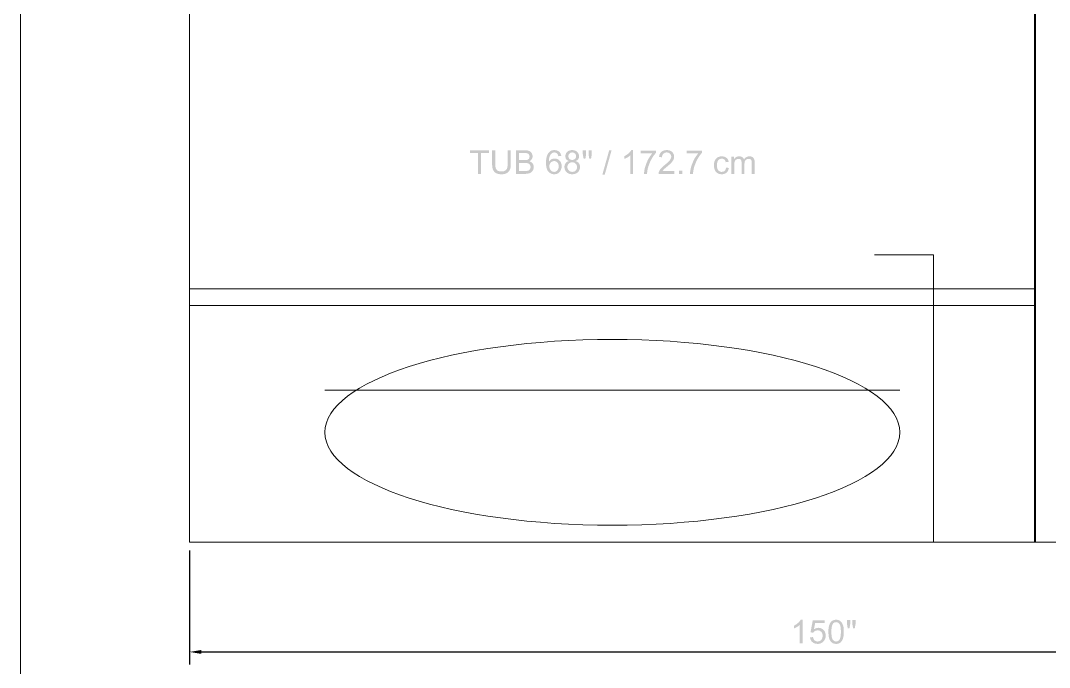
# Model space of a CAD drawing. Header units: inches. Extents: x 0 to 700, y 0 to 895.
# Drawn here: x 300 to 421.7, y 315.2 to 391.7 of the extents above; entities that cross this region are included whole.
import ezdxf

# ---------------------------------------------------------------- set-up
doc = ezdxf.new("R2010")
doc.units = ezdxf.units.IN
doc.header["$MEASUREMENT"] = 0
for name, color, linetype, lineweight in [('A-ANNO-TEXT', 7, 'Continuous', 13), ('A-DIMS-IMP', 7, 'Continuous', 13), ('A-ELEV-LINE', 7, 'Continuous', 13), ('A-FIXT-PLMB', 7, 'Continuous', 18), ('A-WALL-NEW', 7, 'Continuous', 40)]:
    doc.layers.add(name, color=color, linetype=linetype, lineweight=lineweight)

msp = doc.modelspace()

# ---------------------------------------------------------------- hatches: boundary and pattern name
at = {"layer": 'A-ANNO-TEXT'}
h = msp.add_hatch(color=7, dxfattribs=at)
h.paths.add_polyline_path([(355.39, 376.07), (354.46, 376.07), (354.46, 373.6), (354.09, 373.6), (354.09, 376.07), (353.17, 376.07), (353.17, 376.4), (355.39, 376.4), (355.39, 376.07)])
h.paths.add_polyline_path([(357.98, 374.78), (357.98, 374.67), (357.98, 374.57), (357.97, 374.47), (357.96, 374.38), (357.94, 374.29), (357.92, 374.2), (357.88, 374.1), (357.83, 374), (357.81, 373.96), (357.77, 373.91), (357.74, 373.87), (357.7, 373.83), (357.66, 373.79), (357.61, 373.75), (357.56, 373.71), (357.5, 373.68), (357.44, 373.65), (357.38, 373.62), (357.31, 373.6), (357.23, 373.58), (357.15, 373.57), (357.07, 373.56), (356.98, 373.55), (356.89, 373.55), (356.8, 373.55), (356.71, 373.56), (356.63, 373.57), (356.55, 373.58), (356.48, 373.6), (356.41, 373.62), (356.34, 373.64), (356.28, 373.67), (356.23, 373.7), (356.18, 373.73), (356.13, 373.76), (356.08, 373.8), (356.04, 373.84), (356.01, 373.88), (355.98, 373.92), (355.95, 373.96), (355.9, 374.05), (355.86, 374.15), (355.83, 374.24), (355.81, 374.34), (355.8, 374.44), (355.79, 374.55), (355.78, 374.66), (355.78, 374.78), (355.78, 376.4), (356.15, 376.4), (356.15, 374.79), (356.15, 374.66), (356.16, 374.55), (356.17, 374.45), (356.19, 374.35), (356.21, 374.26), (356.25, 374.18), (356.31, 374.1), (356.38, 374.03), (356.42, 373.99), (356.47, 373.97), (356.52, 373.94), (356.58, 373.92), (356.64, 373.91), (356.71, 373.9), (356.78, 373.89), (356.86, 373.89), (356.94, 373.89), (357.01, 373.89), (357.08, 373.9), (357.14, 373.91), (357.2, 373.93), (357.26, 373.95), (357.3, 373.97), (357.35, 374), (357.39, 374.03), (357.42, 374.06), (357.45, 374.09), (357.48, 374.13), (357.51, 374.17), (357.53, 374.21), (357.55, 374.25), (357.56, 374.3), (357.58, 374.4), (357.6, 374.52), (357.61, 374.64), (357.61, 374.79), (357.61, 376.4), (357.98, 376.4), (357.98, 374.78)])
h.paths.add_polyline_path([(360.18, 375.09), (360.24, 375.07), (360.3, 375.04), (360.36, 375.02), (360.41, 374.98), (360.46, 374.95), (360.5, 374.91), (360.54, 374.87), (360.57, 374.83), (360.6, 374.78), (360.63, 374.74), (360.65, 374.69), (360.67, 374.63), (360.68, 374.58), (360.7, 374.53), (360.7, 374.47), (360.7, 374.41), (360.7, 374.3), (360.67, 374.19), (360.64, 374.08), (360.58, 373.98), (360.55, 373.93), (360.52, 373.89), (360.48, 373.85), (360.44, 373.81), (360.4, 373.78), (360.35, 373.75), (360.3, 373.72), (360.25, 373.69), (360.19, 373.67), (360.13, 373.65), (360.06, 373.64), (359.99, 373.62), (359.92, 373.61), (359.84, 373.61), (359.75, 373.6), (359.66, 373.6), (358.59, 373.6), (358.59, 376.4), (359.64, 376.4), (359.76, 376.4), (359.87, 376.39), (359.98, 376.37), (360.07, 376.34), (360.16, 376.31), (360.23, 376.28), (360.3, 376.23), (360.36, 376.18), (360.41, 376.12), (360.45, 376.06), (360.48, 376.01), (360.51, 375.94), (360.54, 375.88), (360.55, 375.82), (360.56, 375.75), (360.57, 375.69), (360.56, 375.6), (360.54, 375.51), (360.51, 375.43), (360.47, 375.35), (360.41, 375.27), (360.35, 375.2), (360.27, 375.14), (360.18, 375.09)])
h.paths.add_polyline_path([(358.96, 375.23), (359.56, 375.23), (359.65, 375.23), (359.74, 375.23), (359.81, 375.24), (359.88, 375.25), (359.94, 375.26), (360, 375.29), (360.05, 375.32), (360.1, 375.36), (360.13, 375.38), (360.15, 375.41), (360.16, 375.44), (360.18, 375.47), (360.19, 375.51), (360.19, 375.55), (360.2, 375.59), (360.2, 375.64), (360.2, 375.69), (360.19, 375.73), (360.19, 375.77), (360.18, 375.81), (360.16, 375.85), (360.15, 375.88), (360.13, 375.91), (360.1, 375.93), (360.05, 375.97), (359.99, 376.01), (359.93, 376.03), (359.87, 376.05), (359.79, 376.06), (359.71, 376.06), (359.62, 376.07), (359.52, 376.07), (358.96, 376.07), (358.96, 375.23)])
h.paths.add_polyline_path([(358.96, 373.93), (359.65, 373.93), (359.74, 373.93), (359.83, 373.94), (359.9, 373.95), (359.97, 373.96), (360.03, 373.98), (360.09, 374), (360.13, 374.03), (360.17, 374.06), (360.21, 374.09), (360.24, 374.13), (360.26, 374.17), (360.28, 374.21), (360.3, 374.26), (360.31, 374.31), (360.32, 374.36), (360.32, 374.41), (360.32, 374.47), (360.31, 374.52), (360.3, 374.57), (360.28, 374.62), (360.26, 374.66), (360.23, 374.7), (360.2, 374.73), (360.16, 374.77), (360.12, 374.8), (360.07, 374.82), (360.01, 374.85), (359.95, 374.86), (359.87, 374.88), (359.79, 374.89), (359.7, 374.89), (359.61, 374.89), (358.96, 374.89), (358.96, 373.93)])
h.paths.add_polyline_path([(362.5, 375.04), (362.57, 375.13), (362.64, 375.21), (362.71, 375.27), (362.79, 375.32), (362.88, 375.36), (362.97, 375.39), (363.07, 375.41), (363.18, 375.41), (363.26, 375.41), (363.34, 375.4), (363.42, 375.38), (363.5, 375.35), (363.57, 375.32), (363.64, 375.27), (363.7, 375.22), (363.76, 375.16), (363.82, 375.09), (363.87, 375.02), (363.91, 374.95), (363.94, 374.87), (363.97, 374.79), (363.99, 374.7), (364, 374.61), (364, 374.51), (364, 374.41), (363.99, 374.32), (363.97, 374.23), (363.94, 374.14), (363.91, 374.06), (363.87, 373.98), (363.82, 373.9), (363.76, 373.83), (363.7, 373.77), (363.63, 373.71), (363.56, 373.66), (363.48, 373.62), (363.4, 373.59), (363.32, 373.57), (363.22, 373.56), (363.13, 373.55), (363.03, 373.56), (362.93, 373.57), (362.84, 373.59), (362.75, 373.63), (362.67, 373.67), (362.59, 373.72), (362.51, 373.78), (362.44, 373.85), (362.41, 373.89), (362.37, 373.93), (362.34, 373.98), (362.32, 374.03), (362.29, 374.08), (362.27, 374.14), (362.25, 374.2), (362.23, 374.26), (362.21, 374.33), (362.2, 374.4), (362.18, 374.48), (362.17, 374.56), (362.17, 374.64), (362.16, 374.73), (362.16, 374.82), (362.16, 374.91), (362.16, 375.09), (362.17, 375.26), (362.19, 375.42), (362.22, 375.57), (362.26, 375.7), (362.3, 375.82), (362.35, 375.94), (362.41, 376.04), (362.48, 376.12), (362.56, 376.2), (362.64, 376.27), (362.73, 376.32), (362.82, 376.36), (362.93, 376.39), (363.04, 376.41), (363.16, 376.41), (363.23, 376.41), (363.31, 376.4), (363.38, 376.39), (363.45, 376.37), (363.51, 376.34), (363.58, 376.31), (363.63, 376.28), (363.69, 376.24), (363.74, 376.19), (363.79, 376.14), (363.83, 376.08), (363.87, 376.02), (363.9, 375.95), (363.92, 375.88), (363.94, 375.8), (363.96, 375.72), (363.61, 375.69), (363.6, 375.74), (363.58, 375.79), (363.57, 375.84), (363.55, 375.88), (363.53, 375.92), (363.5, 375.96), (363.48, 375.99), (363.45, 376.02), (363.42, 376.05), (363.38, 376.07), (363.35, 376.09), (363.31, 376.1), (363.27, 376.12), (363.23, 376.12), (363.18, 376.13), (363.14, 376.13), (363.07, 376.13), (363.01, 376.11), (362.95, 376.09), (362.89, 376.07), (362.84, 376.03), (362.79, 375.98), (362.73, 375.93), (362.69, 375.87), (362.64, 375.8), (362.6, 375.72), (362.57, 375.63), (362.54, 375.53), (362.52, 375.42), (362.51, 375.31), (362.5, 375.18), (362.5, 375.04), (362.5, 375.04)])
h.paths.add_polyline_path([(363.12, 373.83), (363.18, 373.84), (363.23, 373.85), (363.28, 373.86), (363.33, 373.88), (363.38, 373.91), (363.42, 373.94), (363.47, 373.98), (363.5, 374.03), (363.54, 374.07), (363.57, 374.13), (363.59, 374.18), (363.61, 374.24), (363.63, 374.3), (363.64, 374.36), (363.65, 374.42), (363.65, 374.49), (363.65, 374.55), (363.64, 374.62), (363.63, 374.68), (363.61, 374.74), (363.59, 374.79), (363.57, 374.84), (363.54, 374.89), (363.5, 374.94), (363.46, 374.98), (363.42, 375.01), (363.38, 375.05), (363.33, 375.07), (363.28, 375.09), (363.23, 375.1), (363.17, 375.11), (363.11, 375.11), (363.05, 375.11), (363, 375.1), (362.95, 375.09), (362.9, 375.07), (362.85, 375.05), (362.8, 375.02), (362.76, 374.99), (362.72, 374.95), (362.68, 374.9), (362.64, 374.86), (362.62, 374.81), (362.59, 374.75), (362.58, 374.7), (362.56, 374.64), (362.55, 374.57), (362.55, 374.51), (362.55, 374.44), (362.56, 374.37), (362.57, 374.31), (362.59, 374.25), (362.62, 374.19), (362.64, 374.14), (362.68, 374.08), (362.71, 374.03), (362.76, 373.99), (362.8, 373.95), (362.85, 373.91), (362.9, 373.88), (362.95, 373.86), (363, 373.85), (363.06, 373.84), (363.12, 373.83)])
h.paths.add_polyline_path([(365.65, 375.11), (365.71, 375.09), (365.77, 375.07), (365.83, 375.04), (365.88, 375.01), (365.93, 374.97), (365.97, 374.94), (366.01, 374.89), (366.04, 374.85), (366.07, 374.81), (366.1, 374.76), (366.12, 374.7), (366.14, 374.65), (366.16, 374.59), (366.17, 374.53), (366.17, 374.47), (366.18, 374.4), (366.17, 374.31), (366.16, 374.23), (366.14, 374.14), (366.11, 374.07), (366.07, 373.99), (366.03, 373.92), (365.98, 373.86), (365.92, 373.79), (365.85, 373.74), (365.78, 373.69), (365.7, 373.65), (365.62, 373.61), (365.54, 373.59), (365.45, 373.57), (365.35, 373.56), (365.25, 373.55), (365.15, 373.56), (365.06, 373.57), (364.97, 373.59), (364.88, 373.61), (364.8, 373.65), (364.73, 373.69), (364.66, 373.74), (364.59, 373.8), (364.53, 373.86), (364.48, 373.93), (364.43, 374), (364.4, 374.07), (364.37, 374.15), (364.35, 374.23), (364.34, 374.32), (364.33, 374.41), (364.33, 374.48), (364.34, 374.54), (364.35, 374.6), (364.37, 374.66), (364.39, 374.72), (364.41, 374.77), (364.44, 374.82), (364.48, 374.87), (364.51, 374.92), (364.55, 374.96), (364.6, 375), (364.65, 375.03), (364.7, 375.06), (364.75, 375.08), (364.81, 375.1), (364.87, 375.11), (364.87, 375.12), (364.81, 375.14), (364.77, 375.16), (364.72, 375.18), (364.68, 375.21), (364.64, 375.23), (364.61, 375.26), (364.58, 375.29), (364.55, 375.33), (364.53, 375.37), (364.5, 375.4), (364.49, 375.45), (364.47, 375.49), (364.46, 375.54), (364.45, 375.58), (364.45, 375.64), (364.44, 375.69), (364.45, 375.77), (364.46, 375.84), (364.48, 375.91), (364.5, 375.97), (364.53, 376.04), (364.57, 376.1), (364.61, 376.15), (364.67, 376.21), (364.72, 376.25), (364.79, 376.3), (364.85, 376.33), (364.92, 376.36), (365, 376.38), (365.08, 376.4), (365.16, 376.41), (365.25, 376.41), (365.34, 376.41), (365.42, 376.4), (365.5, 376.38), (365.58, 376.36), (365.65, 376.33), (365.72, 376.29), (365.78, 376.25), (365.84, 376.2), (365.89, 376.14), (365.93, 376.09), (365.97, 376.03), (366, 375.96), (366.03, 375.9), (366.05, 375.83), (366.06, 375.76), (366.06, 375.68), (366.05, 375.58), (366.04, 375.49), (366, 375.41), (365.96, 375.34), (365.9, 375.27), (365.83, 375.21), (365.75, 375.16), (365.65, 375.12), (365.65, 375.11)])
h.paths.add_polyline_path([(365.25, 375.25), (365.3, 375.25), (365.35, 375.26), (365.39, 375.27), (365.43, 375.28), (365.47, 375.3), (365.51, 375.32), (365.54, 375.34), (365.58, 375.37), (365.61, 375.41), (365.64, 375.44), (365.66, 375.47), (365.68, 375.51), (365.69, 375.55), (365.7, 375.59), (365.71, 375.64), (365.71, 375.68), (365.71, 375.73), (365.7, 375.77), (365.69, 375.82), (365.68, 375.86), (365.66, 375.9), (365.63, 375.93), (365.61, 375.97), (365.58, 376), (365.54, 376.03), (365.51, 376.06), (365.47, 376.08), (365.43, 376.1), (365.39, 376.11), (365.34, 376.12), (365.3, 376.13), (365.25, 376.13), (365.2, 376.13), (365.16, 376.12), (365.11, 376.11), (365.07, 376.1), (365.03, 376.08), (364.99, 376.06), (364.96, 376.03), (364.93, 376), (364.9, 375.97), (364.87, 375.94), (364.85, 375.9), (364.83, 375.86), (364.82, 375.82), (364.81, 375.78), (364.8, 375.74), (364.8, 375.7), (364.8, 375.65), (364.81, 375.6), (364.82, 375.56), (364.83, 375.51), (364.85, 375.47), (364.87, 375.44), (364.9, 375.4), (364.93, 375.37), (364.96, 375.34), (365, 375.32), (365.04, 375.3), (365.08, 375.28), (365.12, 375.27), (365.16, 375.26), (365.21, 375.25), (365.25, 375.25)])
h.paths.add_polyline_path([(365.25, 373.83), (365.31, 373.84), (365.37, 373.84), (365.43, 373.86), (365.48, 373.87), (365.53, 373.9), (365.57, 373.92), (365.62, 373.95), (365.66, 373.99), (365.7, 374.03), (365.73, 374.08), (365.76, 374.12), (365.78, 374.17), (365.8, 374.22), (365.81, 374.28), (365.82, 374.34), (365.82, 374.4), (365.82, 374.46), (365.81, 374.52), (365.8, 374.57), (365.78, 374.63), (365.76, 374.68), (365.73, 374.72), (365.69, 374.77), (365.65, 374.81), (365.61, 374.85), (365.57, 374.88), (365.52, 374.91), (365.47, 374.93), (365.42, 374.95), (365.36, 374.96), (365.31, 374.97), (365.25, 374.97), (365.19, 374.97), (365.13, 374.96), (365.07, 374.95), (365.02, 374.93), (364.97, 374.9), (364.92, 374.88), (364.88, 374.84), (364.84, 374.8), (364.8, 374.76), (364.77, 374.72), (364.74, 374.67), (364.72, 374.62), (364.71, 374.57), (364.69, 374.52), (364.69, 374.46), (364.68, 374.41), (364.69, 374.35), (364.69, 374.29), (364.71, 374.24), (364.72, 374.18), (364.75, 374.13), (364.77, 374.09), (364.81, 374.04), (364.85, 374), (364.89, 373.96), (364.93, 373.93), (364.98, 373.9), (365.03, 373.88), (365.08, 373.86), (365.14, 373.85), (365.19, 373.84), (365.25, 373.83)])
h.paths.add_polyline_path([(367.57, 375.94), (367.48, 375.41), (367.27, 375.41), (367.18, 375.94), (367.18, 376.4), (367.57, 376.4), (367.57, 375.94)])
h.paths.add_polyline_path([(366.9, 375.94), (366.81, 375.41), (366.6, 375.41), (366.5, 375.94), (366.5, 376.4), (366.9, 376.4), (366.9, 375.94)])
h.paths.add_polyline_path([(369.91, 376.4), (369.1, 373.51), (368.82, 373.51), (369.63, 376.4), (369.91, 376.4)])
h.paths.add_polyline_path([(372.46, 373.6), (372.12, 373.6), (372.12, 375.79), (372.05, 375.73), (371.98, 375.67), (371.9, 375.62), (371.81, 375.56), (371.73, 375.51), (371.63, 375.47), (371.53, 375.42), (371.43, 375.38), (371.43, 375.71), (371.57, 375.78), (371.7, 375.86), (371.82, 375.94), (371.93, 376.03), (372.02, 376.12), (372.1, 376.21), (372.18, 376.31), (372.24, 376.41), (372.46, 376.41), (372.46, 373.6)])
h.paths.add_polyline_path([(375.17, 376.1), (375.07, 375.98), (374.97, 375.86), (374.87, 375.73), (374.78, 375.59), (374.69, 375.45), (374.61, 375.3), (374.53, 375.14), (374.45, 374.98), (374.38, 374.81), (374.32, 374.64), (374.26, 374.47), (374.21, 374.3), (374.17, 374.13), (374.14, 373.95), (374.12, 373.78), (374.1, 373.6), (373.75, 373.6), (373.75, 373.74), (373.77, 373.89), (373.79, 374.04), (373.82, 374.2), (373.86, 374.36), (373.91, 374.52), (373.97, 374.68), (374.03, 374.85), (374.1, 375.02), (374.17, 375.18), (374.25, 375.34), (374.34, 375.49), (374.43, 375.63), (374.52, 375.77), (374.62, 375.9), (374.72, 376.03), (373.35, 376.03), (373.35, 376.36), (375.17, 376.36), (375.17, 376.1)])
h.paths.add_polyline_path([(377.32, 373.6), (375.46, 373.6), (375.47, 373.66), (375.47, 373.72), (375.49, 373.78), (375.5, 373.84), (375.53, 373.9), (375.56, 373.96), (375.59, 374.02), (375.63, 374.08), (375.67, 374.14), (375.73, 374.21), (375.79, 374.28), (375.87, 374.35), (375.95, 374.43), (376.04, 374.51), (376.14, 374.6), (376.25, 374.69), (376.38, 374.8), (376.51, 374.91), (376.63, 375.03), (376.74, 375.15), (376.79, 375.21), (376.84, 375.27), (376.87, 375.33), (376.9, 375.4), (376.93, 375.46), (376.95, 375.52), (376.96, 375.58), (376.96, 375.64), (376.96, 375.69), (376.95, 375.74), (376.94, 375.79), (376.92, 375.84), (376.9, 375.88), (376.87, 375.92), (376.84, 375.96), (376.81, 375.99), (376.77, 376.02), (376.73, 376.05), (376.69, 376.08), (376.64, 376.1), (376.59, 376.11), (376.54, 376.12), (376.49, 376.13), (376.43, 376.13), (376.37, 376.13), (376.32, 376.12), (376.27, 376.11), (376.22, 376.1), (376.17, 376.08), (376.13, 376.05), (376.08, 376.02), (376.04, 375.99), (376.01, 375.95), (375.97, 375.91), (375.95, 375.86), (375.92, 375.81), (375.91, 375.76), (375.89, 375.7), (375.89, 375.63), (375.88, 375.56), (375.53, 375.6), (375.54, 375.7), (375.56, 375.79), (375.58, 375.87), (375.62, 375.95), (375.65, 376.02), (375.7, 376.09), (375.75, 376.15), (375.81, 376.21), (375.87, 376.25), (375.94, 376.3), (376.01, 376.33), (376.09, 376.36), (376.17, 376.38), (376.26, 376.4), (376.34, 376.41), (376.44, 376.41), (376.54, 376.41), (376.63, 376.4), (376.72, 376.38), (376.8, 376.36), (376.88, 376.32), (376.95, 376.28), (377.02, 376.24), (377.08, 376.19), (377.13, 376.13), (377.18, 376.07), (377.22, 376), (377.25, 375.93), (377.28, 375.86), (377.3, 375.79), (377.31, 375.71), (377.31, 375.63), (377.31, 375.57), (377.3, 375.5), (377.28, 375.43), (377.26, 375.36), (377.23, 375.29), (377.2, 375.23), (377.16, 375.16), (377.12, 375.09), (377.06, 375.02), (377, 374.94), (376.92, 374.86), (376.83, 374.77), (376.72, 374.67), (376.61, 374.57), (376.48, 374.46), (376.34, 374.35), (376.27, 374.29), (376.2, 374.23), (376.14, 374.18), (376.09, 374.12), (376.04, 374.07), (376, 374.02), (375.97, 373.98), (375.94, 373.93), (377.32, 373.93), (377.32, 373.6)])
h.paths.add_polyline_path([(378.26, 373.6), (377.87, 373.6), (377.87, 373.99), (378.26, 373.99), (378.26, 373.6)])
h.paths.add_polyline_path([(380.61, 376.1), (380.5, 375.98), (380.41, 375.86), (380.31, 375.73), (380.22, 375.59), (380.13, 375.45), (380.05, 375.3), (379.97, 375.14), (379.89, 374.98), (379.82, 374.81), (379.76, 374.64), (379.7, 374.47), (379.65, 374.3), (379.61, 374.13), (379.58, 373.95), (379.55, 373.78), (379.54, 373.6), (379.18, 373.6), (379.19, 373.74), (379.21, 373.89), (379.23, 374.04), (379.26, 374.2), (379.3, 374.36), (379.35, 374.52), (379.4, 374.68), (379.47, 374.85), (379.54, 375.02), (379.61, 375.18), (379.69, 375.34), (379.77, 375.49), (379.86, 375.63), (379.96, 375.77), (380.06, 375.9), (380.16, 376.03), (378.79, 376.03), (378.79, 376.36), (380.61, 376.36), (380.61, 376.1)])
h.paths.add_polyline_path([(383.79, 374.3), (383.77, 374.21), (383.74, 374.12), (383.71, 374.04), (383.68, 373.97), (383.64, 373.9), (383.59, 373.84), (383.54, 373.78), (383.48, 373.73), (383.42, 373.69), (383.36, 373.65), (383.3, 373.62), (383.23, 373.6), (383.16, 373.58), (383.09, 373.56), (383.02, 373.56), (382.94, 373.55), (382.84, 373.56), (382.73, 373.57), (382.64, 373.59), (382.55, 373.62), (382.47, 373.67), (382.39, 373.72), (382.32, 373.77), (382.26, 373.84), (382.2, 373.92), (382.16, 374), (382.11, 374.09), (382.08, 374.18), (382.05, 374.28), (382.04, 374.38), (382.02, 374.49), (382.02, 374.61), (382.02, 374.7), (382.03, 374.8), (382.04, 374.88), (382.05, 374.96), (382.07, 375.04), (382.1, 375.11), (382.13, 375.18), (382.16, 375.24), (382.19, 375.3), (382.23, 375.35), (382.27, 375.4), (382.31, 375.44), (382.36, 375.48), (382.41, 375.52), (382.45, 375.55), (382.51, 375.58), (382.61, 375.62), (382.72, 375.65), (382.83, 375.67), (382.94, 375.67), (383.02, 375.67), (383.09, 375.66), (383.17, 375.65), (383.23, 375.63), (383.3, 375.61), (383.36, 375.58), (383.42, 375.55), (383.48, 375.51), (383.53, 375.47), (383.58, 375.42), (383.62, 375.37), (383.66, 375.31), (383.69, 375.25), (383.72, 375.18), (383.74, 375.11), (383.75, 375.03), (383.42, 374.98), (383.39, 375.08), (383.35, 375.16), (383.31, 375.23), (383.25, 375.29), (383.19, 375.33), (383.12, 375.37), (383.04, 375.39), (382.96, 375.39), (382.89, 375.39), (382.82, 375.38), (382.76, 375.36), (382.7, 375.34), (382.65, 375.31), (382.6, 375.28), (382.56, 375.24), (382.52, 375.19), (382.49, 375.13), (382.46, 375.07), (382.43, 375.01), (382.41, 374.94), (382.39, 374.87), (382.38, 374.79), (382.37, 374.71), (382.37, 374.62), (382.37, 374.53), (382.38, 374.44), (382.39, 374.36), (382.41, 374.28), (382.43, 374.21), (382.45, 374.15), (382.48, 374.09), (382.52, 374.04), (382.56, 373.99), (382.6, 373.95), (382.65, 373.91), (382.7, 373.89), (382.75, 373.86), (382.81, 373.85), (382.87, 373.84), (382.94, 373.83), (382.99, 373.84), (383.04, 373.84), (383.09, 373.85), (383.14, 373.87), (383.18, 373.88), (383.22, 373.91), (383.25, 373.93), (383.29, 373.96), (383.32, 374), (383.35, 374.03), (383.37, 374.08), (383.39, 374.12), (383.41, 374.17), (383.42, 374.22), (383.44, 374.28), (383.45, 374.34), (383.79, 374.3)])
h.paths.add_polyline_path([(386.83, 373.6), (386.49, 373.6), (386.49, 374.88), (386.49, 374.95), (386.48, 375.01), (386.48, 375.07), (386.47, 375.12), (386.46, 375.17), (386.43, 375.22), (386.41, 375.26), (386.37, 375.3), (386.33, 375.33), (386.27, 375.36), (386.2, 375.37), (386.12, 375.38), (386.07, 375.37), (386.03, 375.37), (385.98, 375.36), (385.93, 375.34), (385.89, 375.32), (385.85, 375.3), (385.81, 375.27), (385.77, 375.23), (385.74, 375.2), (385.71, 375.15), (385.68, 375.1), (385.66, 375.05), (385.65, 374.99), (385.64, 374.92), (385.63, 374.85), (385.63, 374.78), (385.63, 373.6), (385.28, 373.6), (385.28, 374.92), (385.28, 374.98), (385.28, 375.04), (385.27, 375.09), (385.26, 375.14), (385.25, 375.18), (385.23, 375.22), (385.21, 375.25), (385.19, 375.28), (385.14, 375.32), (385.08, 375.35), (385.01, 375.37), (384.93, 375.38), (384.87, 375.37), (384.82, 375.37), (384.77, 375.35), (384.73, 375.34), (384.68, 375.32), (384.64, 375.29), (384.6, 375.26), (384.56, 375.22), (384.53, 375.18), (384.5, 375.13), (384.48, 375.07), (384.46, 375), (384.44, 374.93), (384.43, 374.84), (384.42, 374.75), (384.42, 374.65), (384.42, 373.6), (384.08, 373.6), (384.08, 375.63), (384.39, 375.63), (384.39, 375.34), (384.39, 375.34), (384.45, 375.42), (384.51, 375.49), (384.58, 375.54), (384.65, 375.59), (384.73, 375.63), (384.81, 375.65), (384.9, 375.67), (385, 375.67), (385.11, 375.67), (385.2, 375.65), (385.29, 375.62), (385.37, 375.58), (385.43, 375.53), (385.49, 375.47), (385.54, 375.4), (385.58, 375.32), (385.64, 375.4), (385.7, 375.47), (385.77, 375.53), (385.85, 375.58), (385.93, 375.62), (386.01, 375.65), (386.1, 375.67), (386.2, 375.67), (386.28, 375.67), (386.35, 375.66), (386.42, 375.65), (386.48, 375.63), (386.53, 375.61), (386.59, 375.58), (386.63, 375.54), (386.67, 375.5), (386.71, 375.46), (386.74, 375.41), (386.77, 375.35), (386.79, 375.29), (386.81, 375.22), (386.82, 375.15), (386.83, 375.07), (386.83, 374.99), (386.83, 373.6)])
at = {"layer": 'A-DIMS-IMP'}
h = msp.add_hatch(color=7, dxfattribs=at)
h.paths.add_polyline_path([(392.5, 318), (392.16, 318), (392.16, 320.19), (392.09, 320.13), (392.01, 320.07), (391.93, 320.01), (391.83, 319.95), (391.73, 319.9), (391.64, 319.85), (391.55, 319.81), (391.47, 319.78), (391.47, 320.11), (391.61, 320.18), (391.74, 320.26), (391.86, 320.34), (391.97, 320.44), (392.07, 320.53), (392.16, 320.63), (392.23, 320.72), (392.28, 320.81), (392.5, 320.81), (392.5, 318)])
h.paths.add_polyline_path([(393.38, 318.73), (393.74, 318.76), (393.75, 318.7), (393.77, 318.64), (393.79, 318.58), (393.81, 318.53), (393.83, 318.49), (393.86, 318.44), (393.89, 318.4), (393.93, 318.37), (393.97, 318.34), (394, 318.31), (394.05, 318.29), (394.09, 318.27), (394.13, 318.25), (394.18, 318.24), (394.23, 318.24), (394.28, 318.23), (394.34, 318.24), (394.4, 318.25), (394.46, 318.26), (394.51, 318.28), (394.56, 318.31), (394.61, 318.34), (394.66, 318.38), (394.7, 318.42), (394.74, 318.47), (394.78, 318.52), (394.8, 318.58), (394.83, 318.64), (394.85, 318.7), (394.86, 318.77), (394.87, 318.84), (394.87, 318.92), (394.87, 318.99), (394.86, 319.06), (394.85, 319.12), (394.83, 319.18), (394.81, 319.24), (394.78, 319.29), (394.75, 319.34), (394.71, 319.38), (394.66, 319.42), (394.62, 319.46), (394.57, 319.49), (394.52, 319.51), (394.46, 319.53), (394.4, 319.54), (394.34, 319.55), (394.27, 319.55), (394.19, 319.55), (394.12, 319.53), (394.04, 319.51), (393.97, 319.48), (393.91, 319.44), (393.85, 319.39), (393.81, 319.34), (393.76, 319.28), (393.44, 319.32), (393.71, 320.76), (395.11, 320.76), (395.11, 320.43), (393.99, 320.43), (393.84, 319.68), (393.9, 319.72), (393.96, 319.76), (394.03, 319.79), (394.1, 319.81), (394.16, 319.83), (394.23, 319.85), (394.3, 319.85), (394.37, 319.86), (394.46, 319.85), (394.54, 319.84), (394.62, 319.82), (394.7, 319.79), (394.78, 319.76), (394.85, 319.71), (394.92, 319.66), (394.98, 319.6), (395.04, 319.54), (395.1, 319.47), (395.14, 319.39), (395.17, 319.31), (395.2, 319.23), (395.22, 319.14), (395.23, 319.05), (395.24, 318.95), (395.23, 318.86), (395.22, 318.77), (395.21, 318.68), (395.18, 318.59), (395.15, 318.51), (395.11, 318.44), (395.07, 318.36), (395.02, 318.29), (394.94, 318.21), (394.87, 318.14), (394.79, 318.09), (394.7, 318.04), (394.6, 318), (394.5, 317.97), (394.39, 317.96), (394.28, 317.95), (394.19, 317.96), (394.1, 317.97), (394.01, 317.98), (393.93, 318.01), (393.86, 318.04), (393.79, 318.07), (393.72, 318.12), (393.66, 318.17), (393.6, 318.22), (393.55, 318.28), (393.5, 318.35), (393.47, 318.41), (393.44, 318.49), (393.41, 318.57), (393.39, 318.65), (393.38, 318.73)])
h.paths.add_polyline_path([(395.56, 319.38), (395.56, 319.5), (395.56, 319.62), (395.57, 319.73), (395.58, 319.83), (395.6, 319.93), (395.61, 320.02), (395.63, 320.1), (395.66, 320.18), (395.69, 320.25), (395.72, 320.32), (395.75, 320.39), (395.78, 320.45), (395.82, 320.5), (395.87, 320.56), (395.91, 320.6), (395.96, 320.65), (396.01, 320.69), (396.07, 320.72), (396.13, 320.75), (396.19, 320.77), (396.25, 320.79), (396.32, 320.8), (396.39, 320.81), (396.47, 320.81), (396.58, 320.81), (396.68, 320.79), (396.78, 320.76), (396.86, 320.72), (396.95, 320.67), (397.02, 320.61), (397.09, 320.54), (397.14, 320.46), (397.2, 320.37), (397.24, 320.27), (397.28, 320.16), (397.32, 320.04), (397.33, 319.98), (397.35, 319.91), (397.36, 319.83), (397.37, 319.75), (397.37, 319.67), (397.38, 319.58), (397.38, 319.48), (397.38, 319.38), (397.38, 319.26), (397.38, 319.15), (397.37, 319.04), (397.36, 318.94), (397.34, 318.84), (397.32, 318.75), (397.3, 318.66), (397.28, 318.59), (397.25, 318.51), (397.22, 318.44), (397.19, 318.38), (397.15, 318.32), (397.11, 318.26), (397.07, 318.21), (397.03, 318.16), (396.98, 318.12), (396.93, 318.08), (396.87, 318.05), (396.81, 318.02), (396.75, 317.99), (396.68, 317.98), (396.62, 317.96), (396.54, 317.95), (396.47, 317.95), (396.37, 317.96), (396.28, 317.97), (396.19, 317.99), (396.11, 318.02), (396.03, 318.07), (395.96, 318.12), (395.89, 318.17), (395.83, 318.24), (395.8, 318.29), (395.77, 318.34), (395.74, 318.39), (395.71, 318.44), (395.69, 318.5), (395.66, 318.57), (395.64, 318.63), (395.63, 318.7), (395.61, 318.77), (395.59, 318.85), (395.58, 318.93), (395.57, 319.01), (395.57, 319.1), (395.56, 319.19), (395.56, 319.28), (395.56, 319.38)])
h.paths.add_polyline_path([(395.91, 319.38), (395.91, 319.22), (395.92, 319.06), (395.93, 318.93), (395.95, 318.81), (395.97, 318.7), (396, 318.61), (396.03, 318.53), (396.07, 318.46), (396.11, 318.41), (396.16, 318.36), (396.2, 318.32), (396.25, 318.29), (396.3, 318.27), (396.36, 318.25), (396.41, 318.24), (396.47, 318.23), (396.53, 318.24), (396.58, 318.25), (396.64, 318.27), (396.69, 318.29), (396.74, 318.32), (396.78, 318.36), (396.83, 318.41), (396.87, 318.46), (396.9, 318.53), (396.94, 318.61), (396.97, 318.7), (396.99, 318.81), (397.01, 318.93), (397.02, 319.07), (397.03, 319.22), (397.03, 319.38), (397.03, 319.55), (397.02, 319.7), (397.01, 319.83), (396.99, 319.96), (396.97, 320.06), (396.94, 320.16), (396.9, 320.24), (396.87, 320.3), (396.83, 320.35), (396.78, 320.4), (396.73, 320.44), (396.69, 320.47), (396.63, 320.49), (396.58, 320.51), (396.52, 320.52), (396.46, 320.53), (396.41, 320.52), (396.35, 320.51), (396.3, 320.5), (396.25, 320.48), (396.21, 320.45), (396.16, 320.41), (396.12, 320.37), (396.09, 320.33), (396.05, 320.26), (396.01, 320.17), (395.98, 320.07), (395.95, 319.96), (395.93, 319.84), (395.92, 319.7), (395.91, 319.55), (395.91, 319.38)])
h.paths.add_polyline_path([(397.84, 319.81), (397.75, 320.34), (397.75, 320.8), (398.14, 320.8), (398.14, 320.34), (398.05, 319.81), (397.84, 319.81)])
h.paths.add_polyline_path([(398.48, 319.81), (398.38, 320.34), (398.38, 320.8), (398.77, 320.8), (398.77, 320.34), (398.68, 319.81), (398.48, 319.81)])

# ---------------------------------------------------------------- linework, layer by layer
at = {"color": 7}
for p, q in [((320, 329), (320, 315.5)), ((321.4, 317), (468.6, 317))]:
    msp.add_line(p, q, dxfattribs=at)
at = {"color": 0, "linetype": 'ByBlock'}
msp.add_solid([(321.4, 316.77), (320, 317), (321.4, 317.23)], dxfattribs=at)
at = {"layer": 'A-ELEV-LINE'}
msp.add_line((320, 330), (470, 330), dxfattribs=at)
for points in [[(300, 0), (700, 0), (700, 895), (300, 895)], [(320, 330), (470, 330), (470, 426), (320, 426)]]:
    msp.add_lwpolyline(points, close=True, dxfattribs=at)
at = {"layer": 'A-FIXT-PLMB'}
for p, q in [((401, 364), (408, 364)), ((408, 330), (408, 364)), ((336, 348), (404, 348))]:
    msp.add_line(p, q, dxfattribs=at)
msp.add_lwpolyline([(320, 358), (420, 358), (420, 360), (320, 360)], close=True, dxfattribs=at)
msp.add_ellipse((370, 343), major_axis=(34, 0), ratio=0.323529, dxfattribs=at)
at = {"layer": 'A-WALL-NEW'}
msp.add_line((420, 330), (420, 426), dxfattribs=at)
at = {"layer": 'Defpoints'}
for p in [(320, 330), (320, 317)]:
    msp.add_point(p, dxfattribs=at)

doc.saveas('drawing.dxf')
